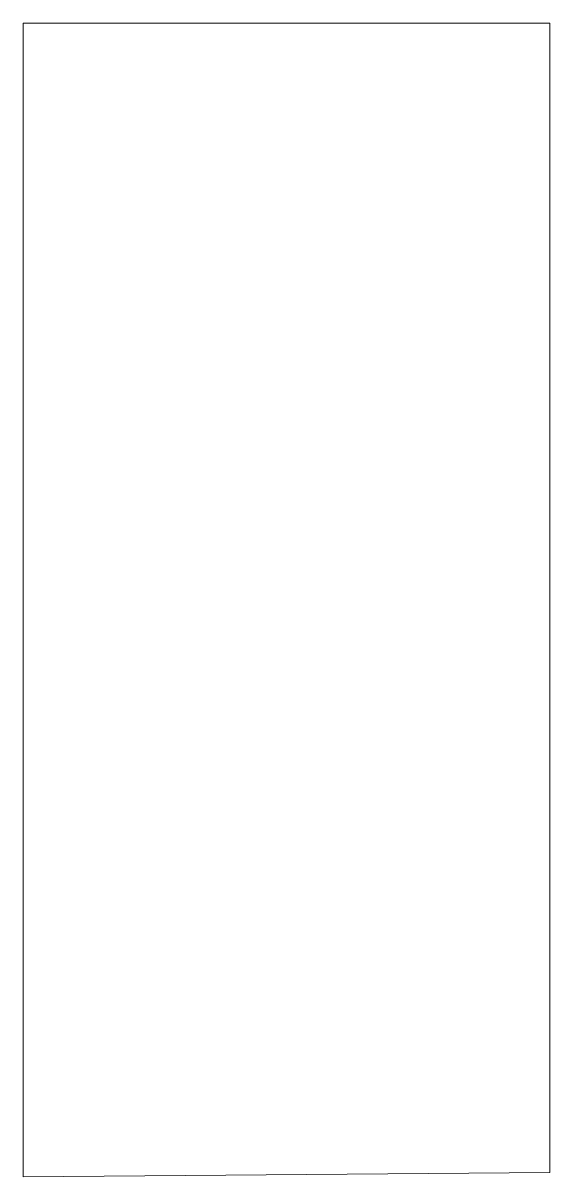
# Model space of a CAD drawing. Header units: inches. Extents: x 353.8 to 389.4, y -398.4 to -320.3.
import ezdxf

# ---------------------------------------------------------------- set-up
doc = ezdxf.new("R2010")
doc.units = ezdxf.units.IN
doc.header["$MEASUREMENT"] = 0
doc.layers.add('A401-Floorplan-outside', color=7, linetype='Continuous', lineweight=9)

msp = doc.modelspace()

# ---------------------------------------------------------------- linework, layer by layer
at = {"layer": 'A401-Floorplan-outside'}
msp.add_lwpolyline([(389.441, -320.287), (389.441, -398.064), (353.817, -398.36), (353.816, -320.287)], close=True, dxfattribs=at)

doc.saveas('drawing.dxf')
